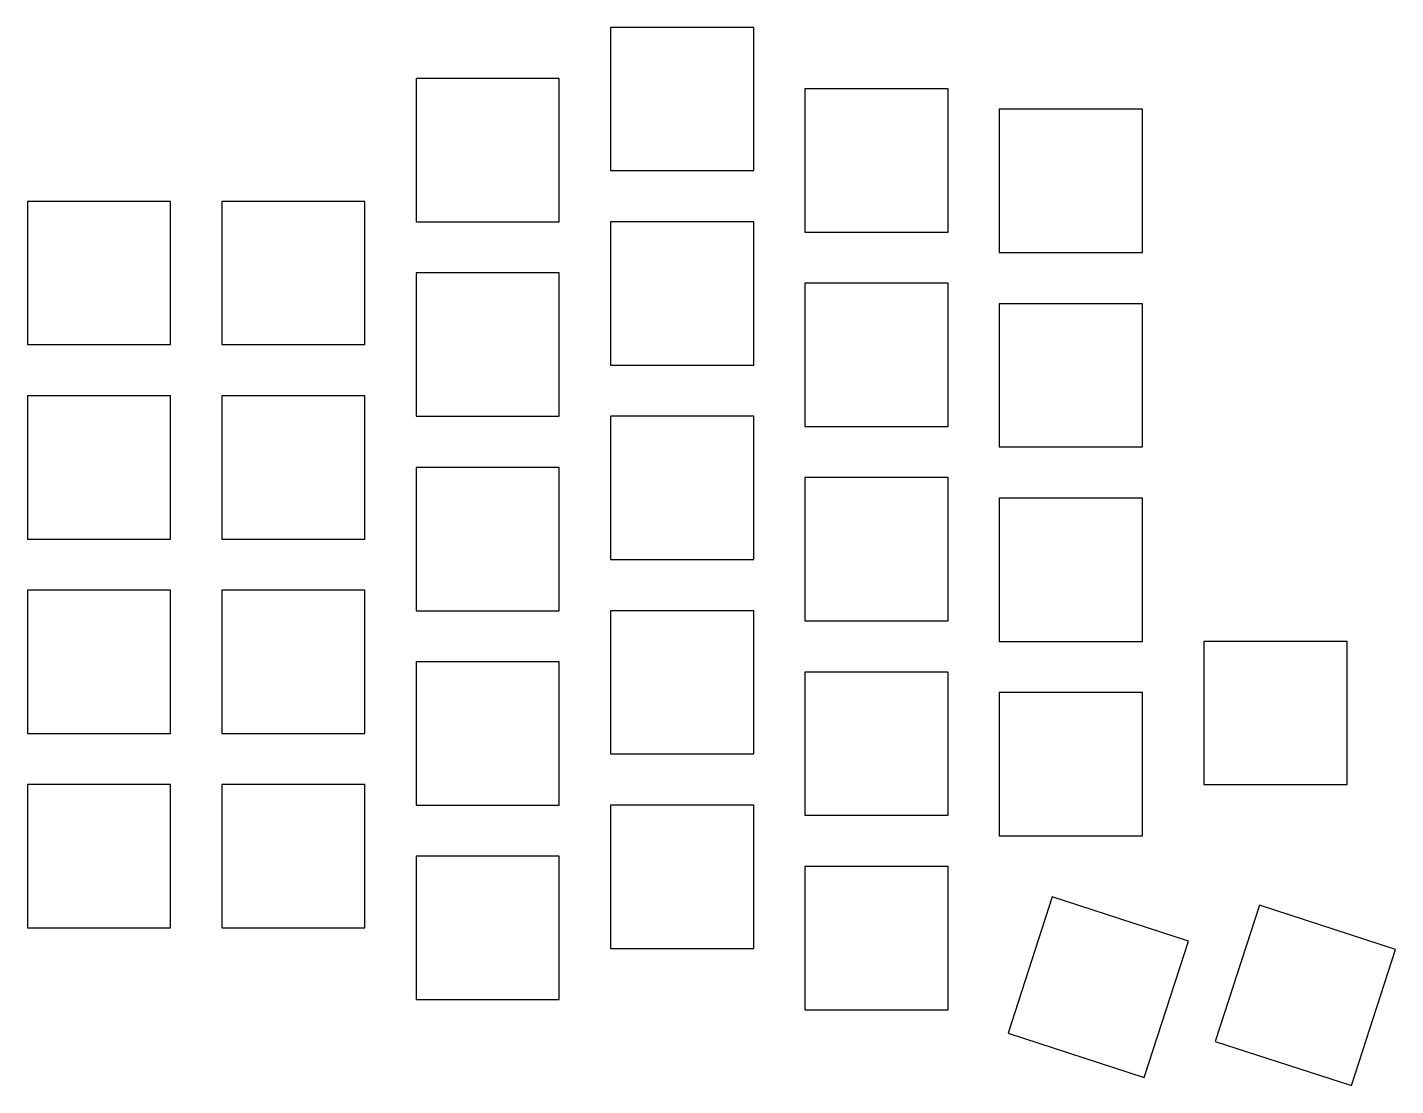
# Model space of a CAD drawing. Header units: millimetres. Extents: x -7 to 127, y -3 to 100.
import ezdxf

# ---------------------------------------------------------------- set-up
doc = ezdxf.new("R2010")
doc.units = ezdxf.units.MM

msp = doc.modelspace()

# ---------------------------------------------------------------- linework, layer by layer
for p, q in [((64, 100), (50, 100)), ((50, 100), (50, 86)), ((64, 86), (64, 100)), ((45, 95), (31, 95)), ((31, 95), (31, 81)), ((45, 81), (45, 95)), ((83, 94), (69, 94)), ((69, 94), (69, 80)), ((83, 80), (83, 94)), ((102, 92), (88, 92)), ((88, 92), (88, 78)), ((102, 78), (102, 92)), ((50, 86), (64, 86)), ((7, 83), (-7, 83)), ((-7, 83), (-7, 69)), ((7, 69), (7, 83)), ((26, 83), (12, 83)), ((12, 83), (12, 69)), ((26, 69), (26, 83)), ((31, 81), (45, 81)), ((64, 81), (50, 81)), ((50, 81), (50, 67)), ((64, 67), (64, 81)), ((69, 80), (83, 80)), ((88, 78), (102, 78)), ((45, 76), (31, 76)), ((31, 76), (31, 62)), ((45, 62), (45, 76)), ((83, 75), (69, 75)), ((69, 75), (69, 61)), ((83, 61), (83, 75)), ((102, 73), (88, 73)), ((88, 73), (88, 59)), ((102, 59), (102, 73)), ((-7, 69), (7, 69)), ((12, 69), (26, 69)), ((50, 67), (64, 67)), ((7, 64), (-7, 64)), ((-7, 64), (-7, 50)), ((7, 50), (7, 64)), ((26, 64), (12, 64)), ((12, 64), (12, 50)), ((26, 50), (26, 64)), ((31, 62), (45, 62)), ((64, 62), (50, 62)), ((50, 62), (50, 48)), ((64, 48), (64, 62)), ((69, 61), (83, 61)), ((88, 59), (102, 59)), ((45, 57), (31, 57)), ((31, 57), (31, 43)), ((45, 43), (45, 57)), ((83, 56), (69, 56)), ((69, 56), (69, 42)), ((83, 42), (83, 56)), ((102, 54), (88, 54)), ((88, 54), (88, 40)), ((102, 40), (102, 54)), ((-7, 50), (7, 50)), ((12, 50), (26, 50)), ((50, 48), (64, 48)), ((7, 45), (-7, 45)), ((-7, 45), (-7, 31)), ((7, 31), (7, 45)), ((26, 45), (12, 45)), ((12, 45), (12, 31)), ((26, 31), (26, 45)), ((31, 43), (45, 43)), ((64, 43), (50, 43)), ((50, 43), (50, 29)), ((64, 29), (64, 43)), ((69, 42), (83, 42)), ((88, 40), (102, 40)), ((122, 40), (108, 40)), ((108, 40), (108, 26)), ((122, 26), (122, 40)), ((45, 38), (31, 38)), ((31, 38), (31, 24)), ((45, 24), (45, 38)), ((83, 37), (69, 37)), ((69, 37), (69, 23)), ((83, 23), (83, 37)), ((102, 35), (88, 35)), ((88, 35), (88, 21)), ((102, 21), (102, 35)), ((-7, 31), (7, 31)), ((12, 31), (26, 31)), ((50, 29), (64, 29)), ((7, 26), (-7, 26)), ((-7, 26), (-7, 12)), ((7, 12), (7, 26)), ((26, 26), (12, 26)), ((12, 26), (12, 12)), ((26, 12), (26, 26)), ((108, 26), (122, 26)), ((31, 24), (45, 24)), ((64, 24), (50, 24)), ((50, 24), (50, 10)), ((64, 10), (64, 24)), ((69, 23), (83, 23)), ((88, 21), (102, 21)), ((45, 19), (31, 19)), ((31, 19), (31, 5)), ((45, 5), (45, 19)), ((83, 18), (69, 18)), ((69, 18), (69, 4)), ((83, 4), (83, 18)), ((93.19, 15.02), (88.86, 1.71)), ((106.5, 10.7), (93.19, 15.02)), ((113.44, 14.23), (109.11, 0.91)), ((126.75, 9.9), (113.44, 14.23)), ((-7, 12), (7, 12)), ((12, 12), (26, 12)), ((50, 10), (64, 10)), ((102.18, -2.62), (106.5, 10.7)), ((122.42, -3.41), (126.75, 9.9)), ((31, 5), (45, 5)), ((69, 4), (83, 4)), ((88.86, 1.71), (102.18, -2.62)), ((109.11, 0.91), (122.42, -3.41))]:
    msp.add_line(p, q)

doc.saveas('drawing.dxf')
